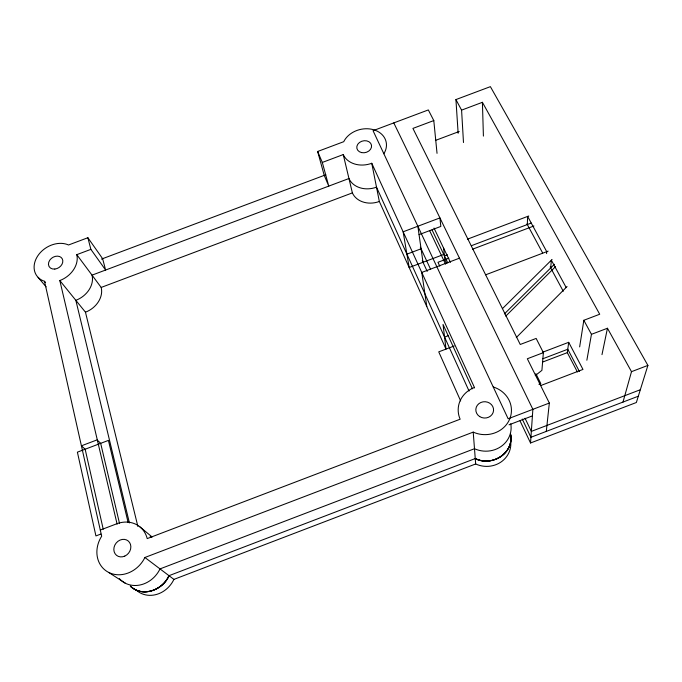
<?xml version="1.0" encoding="UTF-8"?>
<svg xmlns="http://www.w3.org/2000/svg" width="682" height="682" viewBox="0 0 682 682"><rect width="100%" height="100%" fill="white"/><g stroke="black" fill="none" stroke-linecap="round" stroke-linejoin="round"><path stroke-width="1.02" d="M527.314 224.548L527.638 216.416L546.734 251.658L546.589 253.619M458.142 133.28L455.926 99.581L490.384 86.648L647.9 365.407L636.357 402.508L530.536 442.985L532.872 409.336L393.795 122.905M543.375 352.645L527.331 358.758L549.334 403.045L508.15 418.774L373.045 130.688L428.33 109.938L433.795 120.569L412.925 128.404L520.247 344.478L536.154 338.425L543.375 352.645L541.909 370.352L535.259 375.62M550.706 267.941L551.354 260.183L566.145 287.472M546.299 431.399L549.334 403.045M577.415 371.98L567.322 352.645L568.703 342.313L542.829 352.168M579.649 346.908L583.835 320.284L599.708 314.24L482.413 102.309L461.586 110.134L463.487 142.529M586.861 360.232L591.456 334.333L583.835 320.284M601.984 354.64L607.457 328.238L591.456 334.333M622.998 402.065L631.498 371.673L607.457 328.238M516.283 337.573L567.049 286.568M504.382 313.933L554.398 264.275M505.746 316.124L555.54 266.628M502.472 308.605L552.062 259.484M540.749 385.543L582.974 369.431L568.703 342.313M87.876 237.728L90.876 249.365L105.616 270.038L102.615 258.666L87.876 237.728L68.541 244.983A22.932 17.817 -32.7 0 0 37.766 255.878A22.932 17.817 -32.7 0 0 44.518 281.291L101.669 536.205A27.757 24.006 -51.4 0 0 108.881 572.522A27.757 24.006 -51.4 0 0 144.899 557.484L473.214 432.115A26.641 24.501 2.7 0 0 509.488 419.549A26.641 24.501 2.7 0 0 493.231 386.958M631.498 371.673L647.9 365.407M509.053 424.809L532.412 415.884M640.33 389.729L531.338 431.391L525.038 418.228M638.318 396.208L530.928 437.273L522.233 419.029M135.727 589.589A25.532 22.438 -53.9 0 0 173.91 579.393L475.669 463.965A24.535 22.898 6.1 0 0 500.741 462.2A24.535 22.898 6.1 0 0 510.613 440.683M444.562 337.079L448.526 335.57M454.238 345.97L438.739 351.861L460.657 400.931M542.889 358.732L567.782 349.252L579.402 371.46M100.288 530.059L116.665 523.819A27.757 24.006 -51.4 0 1 147.21 538.601L460.145 419.208A26.641 24.501 2.7 0 1 474.45 387.495L371.758 163.271A22.438 17.885 -13.4 0 1 343.251 154.575L322.313 162.444L328.767 186.118L324.223 175.376L317.65 151.481L343.728 141.694A22.438 17.885 -13.4 0 1 373.736 129.768A22.438 17.885 -13.4 0 1 383.864 153.74M542.463 362.116L567.322 352.645M100.842 534.057L95.923 535.924L77.398 452.166L108.421 440.402L128.131 522.531M538.925 384.307L540.8 383.591L535.864 373.659M419.063 234.642L440.819 226.433L439.924 217.916L403.139 231.803L409.166 267.523L443.752 254.446M406.915 254.156L421.084 248.794M467.392 239.194L528.746 215.998M444.442 255.903L447.435 254.77M471.347 245.725L531.261 223.057M448.833 258.171L437.963 262.289L439.771 266.133M472.549 249.194L533.929 225.972M459.472 258.171L421.757 272.442L426.787 306.542M485.669 274.803L548.132 251.129M101.456 259.1L325.791 174.788M435.406 140.441L459.216 131.49M137.892 526.504L85.463 312.194A21.602 17.203 -33.4 0 0 101.175 287.437L352.381 192.895A21.168 17.28 -13.1 0 0 379.337 201.471L446.011 349.099L443.036 324.444L472.421 388.808M117.125 524.177L59.82 280.549A22.932 17.817 -32.7 0 0 76.785 254.659L90.876 249.365M108.685 572.42L125.343 583.221M144.899 557.484L173.91 579.393M139.887 526.854L152.026 536.913M130.262 586.009C142.129 597.935 163.066 590.015 168.991 575.676L475.252 458.56A24.893 23.179 5.4 0 0 501.023 456.522A24.893 23.179 5.4 0 0 510.588 434.212M38.09 277.361L46.112 286.849M44.518 281.291L45.583 282.561M59.82 280.549L85.463 312.194M76.785 254.659L101.175 287.437M526.981 223.926L542.608 252.92M550.169 266.952L563.281 291.274M455.926 99.581L461.586 110.134M434.008 228.052L450.444 262.391M432.047 229.902L447.793 262.937M446.659 263.525L444.834 259.689L443.641 248.18M429.6 230.542L445.585 264.19M520.034 420.871L530.536 442.985M420.342 247.208L430.623 269.356M422.286 260.729L427.205 271.385M469.071 391.076L376.498 187.149A21.645 17.51 -13.2 0 1 348.954 178.522L92.027 275.144A22.105 17.442 -33.1 0 1 75.847 300.327L129.41 522.932M317.65 151.481L322.313 162.444M343.251 154.575L352.381 192.895M119.546 523.563L100.672 443.343L97.057 439.89L81.405 445.823L85.156 449.225L103.221 529.198M371.758 163.271L379.337 201.471M510.503 433.786C514.893 452.746 491.466 467.341 475.252 458.56C491.066 467.008 513.887 453.581 510.707 434.963M417.861 226.245L423.002 262.289M433.795 120.569L437.034 153.348M473.214 432.115L475.669 463.965M474.45 387.495L474.476 387.922M482.413 102.309L483.41 136.102M510.767 423.778A25.549 23.674 4.3 0 1 500.946 446.582A25.549 23.674 4.3 0 1 474.493 448.713L160.014 568.899A26.598 23.197 -52.6 0 1 119.341 578.6M150.193 536.461A26.598 23.197 -52.6 0 1 151.754 537.211M168.991 575.676C163.058 589.879 142.564 597.782 130.526 586.307A25.907 22.711 -53.4 0 0 168.991 575.676M54.824 269.066A7.638 5.942 -32.7 0 0 62.224 258.759A7.638 5.942 -32.7 0 0 49.846 260.055A7.638 5.942 -32.7 0 0 54.824 269.066M124.746 556.12A9.25 7.996 -51.4 0 0 128.216 540.971A9.25 7.996 -51.4 0 0 114.073 547.279A9.25 7.996 -51.4 0 0 124.746 556.12M479.71 416.6A8.883 8.167 2.7 0 0 493.555 410.547A8.883 8.167 2.7 0 0 480.836 402.499A8.883 8.167 2.7 0 0 479.71 416.6M361.579 152.597A7.476 5.959 -13.4 0 0 371.485 145.138A7.476 5.959 -13.4 0 0 359.474 142.487A7.476 5.959 -13.4 0 0 361.579 152.597"/></g></svg>
